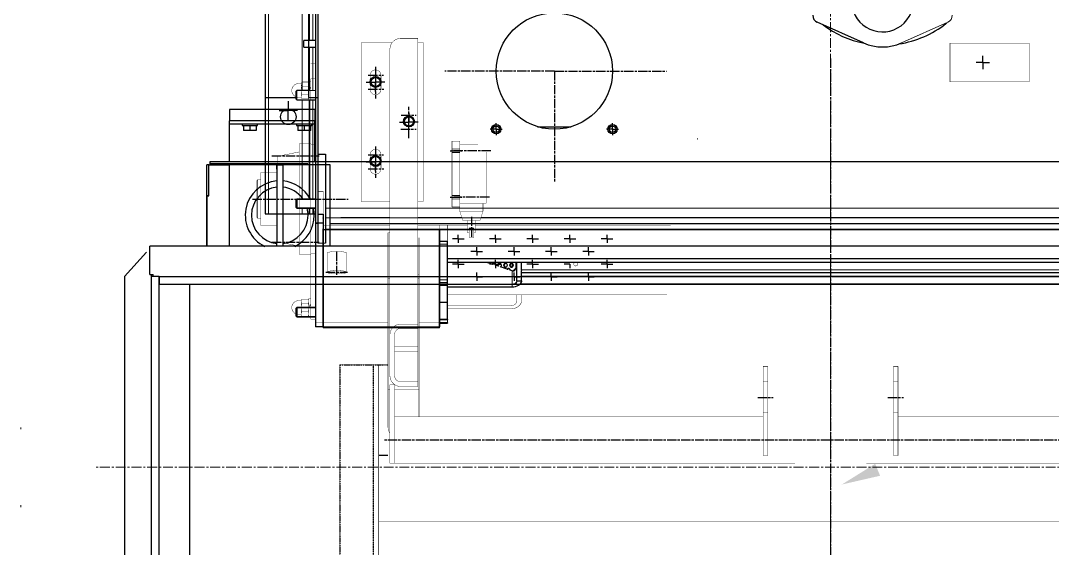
# Model space of a CAD drawing. Header units: feet. Extents: x -99009 to 3252343, y -11094690 to 9035152.
# Drawn here: x 1668990 to 1670320, y -1432914 to -1432234 of the extents above; entities that cross this region are included whole.
import ezdxf

# ---------------------------------------------------------------- set-up
doc = ezdxf.new("R2010")
doc.units = ezdxf.units.FT
for name, pattern in [('CENTER', [2, 1.25, -0.25, 0.25, -0.25]), ('CENTERLINE', [30, 12, -1.5, 3, -1.5, 12]), ('CENTERX2', [20.32, 12.7, -2.54, 2.54, -2.54]), ('HIDDEN', [0.375, 0.25, -0.125]), ('LONG_DASH', [9, 2.25, -4.5, 2.25]), ('PHANTOM', [2.5, 1.25, -0.25, 0.25, -0.25, 0.25, -0.25])]:
    doc.linetypes.add(name, pattern=pattern)
doc.layers.add('1', color=1, linetype='Continuous')
doc.layers.add('K-LINE', color=7, linetype='Continuous')
doc.layers.add('AM_7', color=7, linetype='CENTER', lineweight=5)

# ---------------------------------------------------------------- blocks, each defined once
blk = doc.blocks.new('platform_2')
at = {"color": 7, "linetype": 'Continuous', "lineweight": 30}
for p, q in [((-837.2, -108), (-837.2, -940)), ((-834.2, -108), (-834.2, -851)), ((-902.2, -285), (-902.2, -928)), ((-845.2, -605.2), (-845.2, -704.8)), ((-130.6, -707.7), (-190.3, -681.1)), ((-837.2, -704.8), (-852.1, -704.8)), ((-852.1, -713.2), (-837.2, -713.2)), ((-845.2, -713.2), (-845.2, -769)), ((-861.3, -781), (-861.3, -769)), ((-845.2, -781), (-845.2, -909)), ((-834.2, -851), (-824.2, -851)), ((-834.2, -851), (-834.2, -966)), ((-824.2, -851), (-824.2, -966)), ((-837.2, -909), (-861.3, -909)), ((-902.2, -928), (-897.7, -928)), ((-897.7, -928), (-854.2, -928)), ((-861.3, -921), (-837.2, -921)), ((-854.2, -928), (-845.2, -928)), ((-845.2, -921), (-845.2, -928)), ((-845.2, -928), (-840.7, -928)), ((-840.7, -928), (-837.2, -928)), ((-837.2, -940), (-834.2, -940)), ((-837.2, -940), (-837.2, -1074)), ((-824.2, -948.5), (-677.2, -948.5)), ((-677.2, -948.5), (-677.2, -948.1)), ((-677.2, -948.5), (-677.2, -1074)), ((-827.2, -966), (-827.2, -1074)), ((-667.2, -1013.2), (-667.2, -967.3)), ((320.8, -990.7), (-667.2, -990.7)), ((-571.7, -1003.6), (225.2, -1003.6)), ((-667.2, -1020.6), (-667.2, -1013.2)), ((-667.2, -1018.8), (-583.6, -1018.8)), ((-667.2, -1022.3), (-583.6, -1022.3)), ((-861.3, -1049), (-862.2, -1049.9)), ((-837.2, -1049), (-861.3, -1049)), ((-677.2, -1041.9), (-667.2, -1041.9)), ((-862.2, -1060.1), (-861.3, -1061)), ((-861.3, -1061), (-837.2, -1061)), ((-827.2, -1074), (-677.2, -1074)), ((-677.2, -1074.6), (-827.2, -1074.6)), ((-677.2, -1075.1), (-827.2, -1075.1)), ((-677.2, -1069), (-667.2, -1069)), ((-667.2, -1068.6), (-667.2, -1069))]:
    blk.add_line(p, q, dxfattribs=at)
at = {"color": 8, "linetype": 'Continuous', "lineweight": 0}
for p, q in [((-897.7, -285), (-897.7, -928)), ((-854.2, -360), (-854.2, -769)), ((-840.7, -605.2), (-840.7, -704.8)), ((-840.7, -713.2), (-840.7, -769)), ((-854.2, -781), (-854.2, -909)), ((-840.7, -781), (-840.7, -909)), ((-854.2, -921), (-854.2, -928)), ((-840.7, -921), (-840.7, -928)), ((487.8, -920.9), (-824.2, -920.9)), ((480.8, -933.2), (-824.2, -933.2)), ((-583.6, -996.7), (-583.6, -992)), ((-583.6, -1018.8), (-583.6, -1001.4)), ((-571.7, -1000.4), (225.3, -1000.4)), ((-667.2, -1013.2), (-677.2, -1013.2)), ((-583.6, -1018.8), (-583.6, -1022.3))]:
    blk.add_line(p, q, dxfattribs=at)
at = {"color": 144, "linetype": 'Continuous', "lineweight": 0}
for p, q in [((-22.1, -681.1), (-81.8, -707.7)), ((-852.1, -713.2), (-852.1, -704.8)), ((-861.3, -769), (-862.2, -769.9)), ((-862.2, -780.1), (-862.2, -769.9)), ((-837.2, -769), (-861.3, -769)), ((-862.2, -780.1), (-861.3, -781)), ((-861.3, -781), (-837.2, -781)), ((-610.1, -817.7), (-608.1, -817.7)), ((-609.3, -815.8), (-606.8, -815.8)), ((-609.2, -822.3), (-606.7, -822.3)), ((-606.7, -822.3), (-609.2, -822.3)), ((-601.7, -822.3), (-599.2, -822.3)), ((-599.2, -822.3), (-601.7, -822.3)), ((-601.6, -815.8), (-599.1, -815.8)), ((-600.3, -817.7), (-598.4, -817.7)), ((-550.8, -815.8), (-507.6, -815.8)), ((-862.2, -920.1), (-862.2, -909.9)), ((-861.3, -921), (-861.3, -909)), ((480.8, -948.1), (-824.2, -948.1)), ((-834.2, -966), (-824.2, -966)), ((-827.2, -966), (-827.2, -1074)), ((-667.2, -967.3), (-677.2, -967.3)), ((320.8, -986.1), (-667.2, -986.1)), ((-609.6, -992.9), (-616.2, -990.7)), ((-602.1, -995.3), (-605.2, -994.3)), ((-589.9, -999.3), (-598.7, -996.5)), ((-578.7, -998), (-578.7, -990.7)), ((-577.6, -1014.3), (-577.6, -990.7)), ((-571.7, -1000.4), (-571.7, -990.7)), ((-571.6, -1000.3), (-571.6, -990.7)), ((-589.9, -999.3), (-589.1, -999.3)), ((-582.3, -1001.8), (-586, -1000.6)), ((-582.3, -1001.8), (-578.7, -998)), ((-571.7, -1000.4), (-571.7, -1003.6)), ((-571.6, -1014.3), (-571.6, -1001.3)), ((-667.2, -1020.6), (-677.2, -1020.6)), ((-667.2, -1068.6), (-667.2, -1020.6)), ((-579.4, -1017.7), (-575.1, -1020.2)), ((-862.2, -1060.1), (-862.2, -1049.9)), ((-861.3, -1061), (-861.3, -1049)), ((-837.2, -1074), (-827.2, -1074)), ((-827.2, -1074.6), (-827.2, -1074)), ((-827.2, -1074.6), (-827.2, -1075.1)), ((-677.2, -1068.6), (-667.2, -1068.6)), ((-677.2, -1074.6), (-677.2, -1074)), ((-677.2, -1074.6), (-677.2, -1075.1))]:
    blk.add_line(p, q, dxfattribs=at)
at = {"color": 7, "linetype": 'Continuous', "lineweight": 30, "flags": 128}
blk.add_lwpolyline([(-24.5, -682.8), (-23.2, -681.7), (-23.1, -681.6)], dxfattribs=at)
at = {"color": 144, "linetype": 'Continuous', "lineweight": 0, "flags": 128}
for points in [[(-592.2, -996.8), (-591.3, -996.6), (-590.5, -996.1), (-590, -995.3), (-589.8, -994.3), (-590, -993.4), (-590.5, -992.5), (-591.3, -992), (-592.2, -991.8), (-593.1, -992), (-593.9, -992.5), (-594.4, -993.4), (-594.6, -994.3), (-594.4, -995.3), (-593.9, -996.1), (-593.1, -996.6), (-592.2, -996.8)], [(-584.5, -996.8), (-583.5, -996.6), (-582.8, -996.1), (-582.2, -995.3), (-582.1, -994.3), (-582.2, -993.4), (-582.8, -992.5), (-583.5, -992), (-584.5, -991.8), (-585.4, -992), (-586.2, -992.5), (-586.7, -993.4), (-586.9, -994.3), (-586.7, -995.3), (-586.2, -996.1), (-585.4, -996.6), (-584.5, -996.8)]]:
    blk.add_lwpolyline(points, dxfattribs=at)
at = {"color": 7, "linetype": 'Continuous', "lineweight": 30}
for centre, radius in [((-529.2, -744), 75), ((-872.2, -803), 10)]:
    blk.add_circle(centre, radius, dxfattribs=at)
at = {"color": 144, "linetype": 'Continuous', "lineweight": 0}
for centre, radius in [((-759.7, -758), 7), ((-759.7, -758), 6), ((-716.7, -809), 7), ((-716.7, -809), 6), ((-716.7, -809), 5.87), ((-604.2, -819), 6), ((-604.2, -819), 4.13), ((-454.2, -819), 6), ((-454.2, -819), 4.25), ((-759.7, -860), 7), ((-759.7, -860), 6)]:
    blk.add_circle(centre, radius, dxfattribs=at)
at = {"color": 7, "linetype": 'Continuous', "lineweight": 30}
for centre, radius, start, end in [((-106.2, -653.5), 40, 177.4208, 0), ((-186.2, -672), 10, 180, 246), ((-104.7, -580.5), 130, 233.1574, 258.8548), ((-104.7, -580.5), 130, 278.7553, 308.1195), ((-106.2, -652.9), 60, 246, 294), ((-588.3, -1001.1), 2.39, 12.4938, 131.074), ((-583.5, -1010.3), 8.47, 268.8635, 298.737), ((-583.3, -1005.4), 16.9, 268.8635, 298.737)]:
    blk.add_arc(centre, radius, start, end, dxfattribs=at)
at = {"color": 144, "linetype": 'Continuous', "lineweight": 0}
for centre, radius, start, end in [((-26.2, -672), 10, 294, 0), ((-607.6, -994.2), 2.4, 358.6179, 144.9499), ((-599.9, -994.3), 2.45, 299.9276, 203.6402), ((-587.5, -1001.1), 2.37, 99.6327, 131.5428), ((-582.2, -1014.1), 4.56, 307.8657, 357.5451), ((-579.2, -1013.9), 7.54, 302.1504, 356.4667)]:
    blk.add_arc(centre, radius, start, end, dxfattribs=at)
blk = doc.blocks.new('shot blast mc')
at = {"color": 7, "linetype": 'Continuous', "lineweight": 30}
for p, q in [((148405.9, 56924.7), (148405.9, 56431.7)), ((148461.9, 56545.7), (148461.9, 56431.7)), ((148473.9, 56545.7), (148473.9, 56431.7)), ((148456, 56504.9), (148455.9, 56504.8)), ((148455.9, 56496.5), (148455.9, 56504.8)), ((148461.9, 56504.9), (148456, 56504.9)), ((148456, 56496.4), (148456, 56504.9)), ((148455.9, 56496.5), (148456, 56496.4)), ((148456, 56496.4), (148461.9, 56496.4)), ((148446.8, 56440.7), (148445.9, 56439.8)), ((148445.9, 56429.6), (148445.9, 56439.8)), ((148461.9, 56440.7), (148446.8, 56440.7)), ((148446.8, 56428.7), (148446.8, 56440.7)), ((148405.9, 56431.7), (148410.4, 56431.7)), ((148410.4, 56431.7), (148445.9, 56431.7)), ((148445.9, 56429.6), (148446.8, 56428.7)), ((148446.8, 56428.7), (148470.9, 56428.7)), ((148461.9, 56431.7), (148473.9, 56431.7)), ((148470.9, 56431.7), (148470.9, 56269.7)), ((148473.9, 56431.7), (148473.9, 56358.7)), ((148359.9, 56416.3), (148359.9, 56401.3)), ((148469.9, 56416.3), (148359.9, 56416.3)), ((148469.9, 56416.3), (148469.9, 56401.3)), ((148469.9, 56401.3), (148359.9, 56401.3)), ((148359.9, 56397.3), (148359.9, 56401.3)), ((148469.9, 56397.3), (148359.9, 56397.3)), ((148359.9, 56392.3), (148359.9, 56397.3)), ((148376.3, 56397.3), (148376.3, 56395.3)), ((148376.3, 56395.3), (148386, 56395.3)), ((148378.3, 56395.3), (148378.3, 56388.9)), ((148386, 56395.3), (148396.3, 56395.3)), ((148386.2, 56395.3), (148386.2, 56388.9)), ((148394.3, 56395.3), (148394.3, 56388.9)), ((148394.4, 56395.3), (148394.4, 56388.9)), ((148396.3, 56395.3), (148396.3, 56397.3)), ((148446.3, 56397.3), (148446.3, 56395.3)), ((148446.3, 56395.3), (148456, 56395.3)), ((148448.3, 56395.3), (148448.3, 56388.9)), ((148456, 56395.3), (148466.3, 56395.3)), ((148456.2, 56395.3), (148456.2, 56388.9)), ((148464.3, 56395.3), (148464.3, 56388.9)), ((148464.4, 56395.3), (148464.4, 56388.9)), ((148466.3, 56395.3), (148466.3, 56397.3)), ((148469.9, 56397.3), (148469.9, 56401.3)), ((148469.9, 56392.3), (148469.9, 56397.3)), ((148359.9, 56348.7), (148359.9, 56392.3)), ((148386.2, 56388.9), (148378.3, 56388.9)), ((148394.3, 56388.9), (148386.2, 56388.9)), ((148394.4, 56388.9), (148394.3, 56388.9)), ((148456.2, 56388.9), (148448.3, 56388.9)), ((148464.3, 56388.9), (148456.2, 56388.9)), ((148464.4, 56388.9), (148464.3, 56388.9)), ((148469.9, 56348.7), (148469.9, 56392.3)), ((148757.3, 56393.8), (148800.5, 56393.8)), ((148333.5, 56344.7), (148330.9, 56344.7)), ((148330.9, 56304.7), (148330.9, 56344.7)), ((148333.5, 56344.7), (148330.9, 56344.7)), ((148330.9, 56304.7), (148330.9, 56344.7)), ((148333.5, 56344.7), (148339.9, 56344.7)), ((148333.5, 56304.7), (148333.5, 56344.7)), ((148333.5, 56304.7), (148333.5, 56344.7)), ((148333.5, 56344.7), (148339.9, 56344.7)), ((148334.9, 56348.7), (148334.9, 56346)), ((148470.9, 56348.7), (148334.9, 56348.7)), ((148334.9, 56348.7), (148334.9, 56346)), ((149934.9, 56348.7), (148334.9, 56348.7)), ((148460.9, 56346), (148334.9, 56346)), ((148334.9, 56346), (148334.9, 56344.7)), ((148460.9, 56346), (148334.9, 56346)), ((148334.9, 56346), (148334.9, 56344.7)), ((148339.9, 56344.7), (148359.9, 56344.7)), ((148339.9, 56344.7), (148359.9, 56344.7)), ((148420.9, 56344.7), (148359.9, 56344.7)), ((148359.9, 56239.7), (148359.9, 56344.7)), ((148420.9, 56344.7), (148359.9, 56344.7)), ((148359.9, 56239.7), (148359.9, 56344.7)), ((148420.9, 56344.7), (148428.9, 56344.7)), ((148420.9, 56339.2), (148420.9, 56344.7)), ((148420.9, 56344.7), (148428.9, 56344.7)), ((148420.9, 56339.2), (148420.9, 56344.7)), ((148428.9, 56344.7), (148428.9, 56339.2)), ((148428.9, 56344.7), (148428.9, 56339.2)), ((148470.9, 56344.7), (148428.9, 56344.7)), ((148489.9, 56344.7), (148428.9, 56344.7)), ((148460.9, 56344.7), (148460.9, 56346)), ((148460.9, 56346), (148460.9, 56344.7)), ((148489.9, 56239.7), (148489.9, 56344.7)), ((148420.9, 56339.2), (148420.9, 56245.6)), ((148420.9, 56339.2), (148420.9, 56245.6)), ((148428.9, 56339.2), (148428.9, 56245.6)), ((148428.9, 56339.2), (148428.9, 56245.6)), ((148330.9, 56239.7), (148330.9, 56304.7)), ((148333.5, 56304.7), (148330.9, 56304.7)), ((148330.9, 56304.7), (148330.9, 56239.7)), ((148330.9, 56304.7), (148333.5, 56304.7)), ((148446.8, 56300.7), (148445.9, 56299.8)), ((148445.9, 56299.8), (148446.8, 56300.7)), ((148445.9, 56289.6), (148445.9, 56299.8)), ((148445.9, 56299.8), (148445.9, 56289.6)), ((148445.9, 56289.6), (148446.8, 56288.7)), ((148446.8, 56288.7), (148445.9, 56289.6)), ((148470.9, 56300.7), (148446.8, 56300.7)), ((148446.8, 56300.7), (148470.9, 56300.7)), ((148446.8, 56288.7), (148446.8, 56300.7)), ((148446.8, 56300.7), (148446.8, 56288.7)), ((148446.8, 56288.7), (148470.9, 56288.7)), ((148470.9, 56288.7), (148446.8, 56288.7)), ((148473.9, 56288.8), (148473.9, 56281.2)), ((148473.9, 56281.2), (148480.9, 56281.2)), ((148480.9, 56281.2), (148480.9, 56276.4)), ((148480.9, 56276.1), (148480.9, 56276.4)), ((148480.9, 56276.1), (148480.9, 56269.7)), ((148480.9, 56269.7), (148470.9, 56269.7)), ((148470.9, 56269.7), (148470.9, 56135.7)), ((148480.9, 56269.7), (148480.9, 56262.2)), ((148480.9, 56261.5), (148480.9, 56262.2)), ((148480.9, 56261.5), (149785.9, 56261.5)), ((148480.9, 56261.5), (148480.9, 56135.7)), ((148480.9, 56135.7), (148480.9, 56261.2)), ((148480.9, 56261.2), (148630.9, 56261.2)), ((149779.9, 56268.7), (148489.9, 56268.7)), ((148630.9, 56261.2), (148630.9, 56261.5)), ((148630.9, 56135.7), (148630.9, 56261.2)), ((150642.5, 56239.7), (148257.5, 56239.7)), ((148257.5, 56209.7), (148257.5, 56239.7)), ((148420.9, 56239.7), (148420.9, 56245.6)), ((148420.9, 56239.7), (148420.9, 56245.6)), ((148428.9, 56245.6), (148428.9, 56239.7)), ((148428.9, 56245.6), (148428.9, 56239.7)), ((148630.9, 56246.5), (148640.9, 56246.5)), ((148640.9, 56200.6), (148640.9, 56246.5)), ((148224.9, 56200.7), (148253, 56232)), ((149628.9, 56223.6), (148640.9, 56223.6)), ((148257.5, 56203.3), (148257.5, 56209.7)), ((149628.9, 56219), (148640.9, 56219)), ((148698.5, 56216.8), (148691.9, 56219)), ((148698.5, 56216.8), (148699.3, 56216.8)), ((148706, 56214.3), (148702.9, 56215.4)), ((148706, 56214.3), (148706.8, 56214.3)), ((148718.2, 56210.3), (148709.5, 56213.2)), ((148718.2, 56210.3), (148719, 56210.3)), ((148725.8, 56207.8), (148722.1, 56209)), ((148725.8, 56207.8), (148729.5, 56211.6)), ((148730.2, 56211.6), (148726.6, 56207.8)), ((148729.5, 56211.6), (148729.5, 56219)), ((148729.5, 56211.6), (148730.2, 56211.6)), ((148730.2, 56211.6), (148730.2, 56219)), ((148730.5, 56195.3), (148730.5, 56219)), ((148736.4, 56209.3), (148736.4, 56209.3)), ((148736.4, 56209.3), (148736.4, 56208.4)), ((148736.5, 56209.3), (148736.5, 56219)), ((148736.5, 56195.3), (148736.5, 56208.4)), ((148224.9, 56200.7), (148224.9, 55708.7)), ((148257.5, 56203.3), (148261.5, 56203.3)), ((148258.9, 56203.3), (148258.9, 56200.7)), ((148259.2, 56200.7), (148258.9, 56200.7)), ((148259.2, 56200.7), (148259.2, 55708.7)), ((148268.8, 56200.7), (148259.2, 56200.7)), ((148261.5, 56200.7), (148261.5, 56203.3)), ((148268.8, 56200.7), (148268.8, 55708.7)), ((148269.5, 56200.7), (148268.8, 56200.7)), ((148269.5, 56200.7), (150645.5, 56200.7)), ((148269.5, 56200.7), (148269.5, 56190.7)), ((148640.9, 56193.2), (148640.9, 56200.6)), ((148726.6, 56207.8), (148725.8, 56207.8)), ((148730.5, 56195.3), (148736.5, 56195.3)), ((148736.5, 56206.1), (149533.3, 56206.1)), ((149533.3, 56200.7), (148736.5, 56200.7)), ((148269.5, 56190.7), (150645.5, 56190.7)), ((148308.9, 55718.7), (148308.9, 56190.7)), ((148630.9, 56193.2), (148640.9, 56193.2)), ((148640.9, 56145.3), (148640.9, 56193.2)), ((148640.9, 56190.9), (148724.5, 56190.9)), ((148640.9, 56187.3), (148724.5, 56187.3)), ((148728.7, 56191.9), (148733, 56189.4)), ((149535.4, 56190.7), (148734.4, 56190.7)), ((148446.8, 56160.7), (148445.9, 56159.8)), ((148445.9, 56159.8), (148446.8, 56160.7)), ((148445.9, 56149.6), (148445.9, 56159.8)), ((148445.9, 56159.8), (148445.9, 56149.6)), ((148470.9, 56160.7), (148446.8, 56160.7)), ((148446.8, 56160.7), (148470.9, 56160.7)), ((148446.8, 56148.7), (148446.8, 56160.7)), ((148446.8, 56160.7), (148446.8, 56148.7)), ((148445.9, 56149.6), (148446.8, 56148.7)), ((148446.8, 56148.7), (148445.9, 56149.6)), ((148446.8, 56148.7), (148470.9, 56148.7)), ((148470.9, 56148.7), (148446.8, 56148.7)), ((148640.9, 56145.3), (148630.9, 56145.3)), ((148640.9, 56144.8), (148630.9, 56144.8)), ((148640.9, 56145.3), (148640.9, 56144.8)), ((148480.9, 56135.7), (148470.9, 56135.7)), ((148480.9, 56135.7), (148630.9, 56135.7)), ((148091.3, 56005.2), (148090.8, 56005.2)), ((148090.8, 56004.9), (148091.3, 56004.9)), ((148091.3, 55904.9), (148090.8, 55904.9)), ((148090.8, 55904.1), (148091.3, 55904.1))]:
    blk.add_line(p, q, dxfattribs=at)
at = {"color": 3, "linetype": 'CENTERLINE'}
for p, q in [((149134.9, 56481.7), (149134.9, 55743.7)), ((149134.9, 56481.7), (149134.9, 55743.7)), ((148548.4, 56471), (148548.4, 56430.4)), ((148538.9, 56460.2), (148558.5, 56460.2)), ((148538.9, 56442.2), (148559, 56442.2)), ((148581.3, 56408.9), (148600.9, 56408.9)), ((148591.4, 56379.2), (148591.4, 56419.7)), ((148580.8, 56390.9), (148600.9, 56390.9)), ((148548.4, 56368.5), (148548.4, 56327.9)), ((148538.9, 56357.7), (148558.5, 56357.7)), ((148538.9, 56339.7), (148559, 56339.7)), ((149041, 56044.9), (149061, 56044.9)), ((149208.8, 56044.9), (149228.8, 56044.9)), ((149710.2, 55989.9), (148558.5, 55989.9))]:
    blk.add_line(p, q, dxfattribs=at)
at = {"color": 2, "linetype": 'CENTERLINE'}
for p, q in [((149331.4, 56476.7), (149322.8, 56476.7)), ((149331.4, 56476.7), (149331.4, 56485.2)), ((149331.4, 56476.7), (149340, 56476.7)), ((149331.4, 56476.7), (149331.4, 56468.1)), ((148548.4, 56463.2), (148548.4, 56451.2)), ((148778.9, 56465.7), (148637.7, 56465.7)), ((148778.9, 56465.7), (148923.6, 56465.7)), ((148778.9, 56465.7), (148778.9, 56322.3)), ((148536.4, 56451.2), (148548.4, 56451.2)), ((148548.4, 56439.2), (148548.4, 56451.2)), ((148560.4, 56451.2), (148548.4, 56451.2)), ((148435.9, 56426.7), (148435.9, 56414.7)), ((148423.9, 56414.7), (148435.9, 56414.7)), ((148435.9, 56402.7), (148435.9, 56414.7)), ((148447.9, 56414.7), (148435.9, 56414.7)), ((148591.4, 56411.9), (148591.4, 56399.9)), ((148579.4, 56399.9), (148591.4, 56399.9)), ((148591.4, 56387.9), (148591.4, 56399.9)), ((148603.4, 56399.9), (148591.4, 56399.9)), ((148703.9, 56390.7), (148703.9, 56398.4)), ((148853.9, 56390.7), (148853.9, 56398.4)), ((148853.9, 56390.7), (148853.9, 56398.4)), ((148703.9, 56390.7), (148696.2, 56390.7)), ((148703.9, 56390.7), (148703.9, 56383)), ((148703.9, 56390.7), (148711.6, 56390.7)), ((148853.9, 56390.7), (148846.2, 56390.7)), ((148853.9, 56390.7), (148853.9, 56383)), ((148853.9, 56390.7), (148861.6, 56390.7)), ((148853.9, 56390.7), (148861.6, 56390.7)), ((148414.8, 56356.2), (148475.6, 56356.2)), ((148548.4, 56360.7), (148548.4, 56348.7)), ((148644.4, 56362.9), (148659.4, 56362.9)), ((148697, 56362.9), (148646.3, 56362.9)), ((148536.4, 56348.7), (148548.4, 56348.7)), ((148548.4, 56336.7), (148548.4, 56348.7)), ((148560.4, 56348.7), (148548.4, 56348.7)), ((148644.4, 56302.9), (148659.4, 56302.9)), ((148695.3, 56302.9), (148649.4, 56302.9)), ((148389.8, 56300.7), (148513.1, 56300.7)), ((148671.9, 56277.9), (148671.9, 56251.9)), ((148654.9, 56249.4), (148647.4, 56249.4)), ((148654.9, 56249.4), (148654.9, 56254.7)), ((148654.9, 56249.4), (148654.9, 56244.1)), ((148654.9, 56249.4), (148662.4, 56249.4)), ((148702.9, 56249.4), (148695.4, 56249.4)), ((148702.9, 56249.4), (148702.9, 56254.7)), ((148702.9, 56249.4), (148702.9, 56244.1)), ((148702.9, 56249.4), (148710.4, 56249.4)), ((148750.9, 56249.4), (148743.4, 56249.4)), ((148750.9, 56249.4), (148750.9, 56254.7)), ((148750.9, 56249.4), (148750.9, 56244.1)), ((148750.9, 56249.4), (148758.4, 56249.4)), ((148798.9, 56249.4), (148791.4, 56249.4)), ((148798.9, 56249.4), (148798.9, 56254.7)), ((148798.9, 56249.4), (148798.9, 56244.1)), ((148798.9, 56249.4), (148806.4, 56249.4)), ((148846.9, 56249.4), (148839.4, 56249.4)), ((148846.9, 56249.4), (148846.9, 56254.7)), ((148846.9, 56249.4), (148846.9, 56244.1)), ((148846.9, 56249.4), (148854.4, 56249.4)), ((148414.8, 56245.2), (148475.6, 56245.2)), ((148678.9, 56233.1), (148678.9, 56238.4)), ((148726.9, 56233.1), (148726.9, 56238.4)), ((148774.9, 56233.1), (148774.9, 56238.4)), ((148822.9, 56233.1), (148822.9, 56238.4)), ((148498.4, 56202.7), (148498.4, 56233.8)), ((148654.9, 56216.8), (148654.9, 56222.1)), ((148678.9, 56233.1), (148671.4, 56233.1)), ((148678.9, 56233.1), (148678.9, 56227.8)), ((148678.9, 56233.1), (148686.4, 56233.1)), ((148702.9, 56216.8), (148702.9, 56222.1)), ((148726.9, 56233.1), (148719.4, 56233.1)), ((148726.9, 56233.1), (148726.9, 56227.8)), ((148726.9, 56233.1), (148734.4, 56233.1)), ((148750.9, 56216.8), (148750.9, 56222.1)), ((148774.9, 56233.1), (148767.4, 56233.1)), ((148774.9, 56233.1), (148774.9, 56227.8)), ((148774.9, 56233.1), (148782.4, 56233.1)), ((148822.9, 56233.1), (148815.4, 56233.1)), ((148822.9, 56233.1), (148822.9, 56227.8)), ((148822.9, 56233.1), (148830.4, 56233.1)), ((148846.9, 56216.8), (148846.9, 56222.1)), ((148654.9, 56216.8), (148647.4, 56216.8)), ((148654.9, 56216.8), (148654.9, 56211.4)), ((148654.9, 56216.8), (148662.4, 56216.8)), ((148702.9, 56216.8), (148695.4, 56216.8)), ((148702.9, 56216.8), (148702.9, 56211.4)), ((148702.9, 56216.8), (148710.4, 56216.8)), ((148750.9, 56216.8), (148743.4, 56216.8)), ((148750.9, 56216.8), (148750.9, 56211.4)), ((148750.9, 56216.8), (148758.4, 56216.8)), ((148798.9, 56216.8), (148791.4, 56216.8)), ((148798.9, 56216.8), (148798.9, 56211.4)), ((148846.9, 56216.8), (148839.4, 56216.8)), ((148846.9, 56216.8), (148846.9, 56211.4)), ((148846.9, 56216.8), (148854.4, 56216.8)), ((148484.4, 56206.3), (148512, 56206.3)), ((148678.9, 56200.4), (148671.4, 56200.4)), ((148678.9, 56200.4), (148678.9, 56205.8)), ((148678.9, 56200.4), (148678.9, 56195.1)), ((148678.9, 56200.4), (148686.4, 56200.4)), ((148726.9, 56200.4), (148719.4, 56200.4)), ((148726.9, 56200.4), (148726.9, 56205.8)), ((148726.9, 56200.4), (148726.9, 56195.1)), ((148726.9, 56200.4), (148734.4, 56200.4)), ((148774.9, 56200.4), (148767.4, 56200.4)), ((148774.9, 56200.4), (148774.9, 56205.8)), ((148774.9, 56200.4), (148774.9, 56195.1)), ((148774.9, 56200.4), (148782.4, 56200.4)), ((148822.9, 56200.4), (148815.4, 56200.4)), ((148822.9, 56200.4), (148822.9, 56205.8)), ((148822.9, 56200.4), (148822.9, 56195.1)), ((148822.9, 56200.4), (148830.4, 56200.4))]:
    blk.add_line(p, q, dxfattribs=at)
at = {"color": 2, "linetype": 'PHANTOM'}
for q in [(148502.4, 55464.2), (148564.4, 56086.8)]:
    blk.add_line((148502.4, 56086.8), q, dxfattribs=at)
at = {"color": 110, "linetype": 'HIDDEN'}
blk.add_line((148545.4, 56086.8), (148545.4, 55804), dxfattribs=at)
at = {"color": 1, "linetype": 'Continuous'}
blk.add_line((148564.4, 55970.1), (148552.4, 55970.1), dxfattribs=at)
at = {"color": 7, "linetype": 'Continuous', "const_width": 0.5}
for points in [[(148569.8, 56502.4), (148529.9, 56502.4)], [(148529.9, 56502.4), (148529.9, 56297.4)], [(148602.9, 56507.9), (148580.9, 56507.9)], [(148602.9, 56133.9), (148602.9, 56507.9)], [(148609.9, 56502.4), (148602.9, 56502.4)], [(148609.9, 56297.4), (148609.9, 56502.4)], [(149288.9, 56501.7), (149390.9, 56501.7)], [(149288.9, 56451.7), (149288.9, 56501.7)], [(149390.9, 56501.7), (149390.9, 56451.7)], [(148566.9, 56493.9), (148566.9, 56072.9)], [(148470.9, 56475.7), (148464.9, 56475.7)], [(148449.4, 56449.7), (148452.5, 56449.7)], [(148452.4, 56448.9), (148452.4, 56432.4)], [(148461.5, 56451.6), (148453.4, 56451.6)], [(148462.4, 56452.7), (148462.4, 56428.7)], [(148464.9, 56452.7), (148462.4, 56452.7)], [(148462.4, 56432.4), (148462.4, 56448.9)], [(148464.9, 56145.7), (148464.9, 56455.7)], [(148464.9, 56455.7), (148470.9, 56455.7)], [(148464.9, 56428.7), (148464.9, 56452.7)], [(148464.9, 56433.7), (148464.9, 56447.7)], [(148470.9, 56455.7), (148470.9, 56153.7)], [(148541.4, 56460.2), (148541.4, 56442.2)], [(148555.4, 56460.2), (148555.4, 56442.2)], [(149390.9, 56451.7), (149288.9, 56451.7)], [(148461.5, 56446.1), (148453.4, 56446.1)], [(148453.4, 56435.2), (148461.5, 56435.2)], [(148464.9, 56445), (148462.4, 56443.1)], [(148464.9, 56443.8), (148462.4, 56441.9)], [(148449.4, 56431.7), (148452.5, 56431.7)], [(148453.4, 56429.7), (148461.5, 56429.7)], [(148462.4, 56428.7), (148464.9, 56428.7)], [(148462.9, 56428.7), (148462.9, 56372.2)], [(148464.9, 56425.7), (148464.9, 56433.7)], [(148464.9, 56372.2), (148449.9, 56372.2)], [(148449.9, 56372.2), (148449.9, 56361.4)], [(148464.9, 56229.2), (148464.9, 56372.2)], [(148464.9, 56370.7), (148470.9, 56370.7)], [(148646.9, 56375.4), (148656.9, 56375.4)], [(148646.9, 56365), (148646.9, 56375.4)], [(148656.9, 56365), (148656.9, 56375.4)], [(148656.9, 56370.9), (148680.6, 56370.9)], [(148656.9, 56370.9), (148656.9, 56294.9)], [(148421.9, 56355.7), (148449.9, 56361.4)], [(148421.9, 56248.4), (148421.9, 56355.7)], [(148449.9, 56361.4), (148449.9, 56229.2)], [(148541.4, 56357.7), (148541.4, 56339.7)], [(148555.4, 56357.7), (148555.4, 56339.7)], [(148646.9, 56360.9), (148646.9, 56365)], [(148646.9, 56305), (148646.9, 56360.9)], [(148656.9, 56360.9), (148656.9, 56365)], [(148656.9, 56360.9), (148656.9, 56365)], [(148656.9, 56305), (148656.9, 56360.9)], [(148656.9, 56305), (148656.9, 56360.9)], [(148690.9, 56361.3), (148690.9, 56294.9)], [(148421.9, 56334.9), (148400.5, 56334.9)], [(148400.5, 56334.9), (148400.5, 56266.4)], [(148396.4, 56325.7), (148395.4, 56324.7)], [(148395.4, 56276.7), (148395.4, 56324.7)], [(148400.5, 56325.7), (148396.4, 56325.7)], [(148396.4, 56275.7), (148396.4, 56325.7)], [(148473.9, 56310.6), (148480.9, 56310.6)], [(148480.9, 56310.6), (148480.9, 56267.1)], [(148480.9, 56141.7), (148480.9, 56302.6)], [(148646.9, 56300.9), (148646.9, 56305)], [(148646.9, 56290.4), (148646.9, 56300.9)], [(148656.9, 56300.9), (148656.9, 56305)], [(148656.9, 56300.9), (148656.9, 56305)], [(148656.9, 56290.4), (148656.9, 56300.9)], [(148656.9, 56290.4), (148656.9, 56300.9)], [(148529.9, 56297.4), (148566.9, 56297.4)], [(148602.9, 56297.4), (148609.9, 56297.4)], [(148646.9, 56290.4), (148656.9, 56290.4)], [(148656.9, 56294.9), (148690.9, 56294.9)], [(148656.9, 56294.9), (148656.9, 56284.9)], [(148686.9, 56294.9), (148686.9, 56284.9)], [(148395.4, 56276.7), (148396.4, 56275.7)], [(148400.5, 56275.7), (148396.4, 56275.7)], [(148686.9, 56284.9), (148656.9, 56284.9)], [(148660.9, 56272.9), (148656.9, 56284.9)], [(148686.9, 56284.9), (148682.9, 56272.9)], [(148400.5, 56266.4), (148421.9, 56266.4)], [(148480.9, 56267.1), (148480.9, 56141.7)], [(148480.9, 56267.1), (148566.9, 56267.1)], [(148566.9, 56267.1), (148480.9, 56267.1)], [(148602.9, 56267.1), (148666.9, 56267.1)], [(148630.9, 56267.1), (148603.4, 56267.1)], [(148630.9, 56267.1), (148640.9, 56267.1)], [(148630.9, 56189.9), (148630.9, 56267.1)], [(148630.9, 56141.7), (148630.9, 56267.1)], [(148640.9, 56267.1), (148640.9, 56189.9)], [(148682.9, 56272.9), (148660.9, 56272.9)], [(148666.9, 56256.9), (148666.9, 56272.9)], [(148674.9, 56263.4), (148668.9, 56263.4)], [(148668.9, 56263.4), (148668.9, 56262.9)], [(148668.9, 56262.9), (148668.9, 56250.9)], [(148674.9, 56262.9), (148668.9, 56262.9)], [(148674.9, 56263.4), (148674.9, 56262.9)], [(148674.9, 56250.9), (148674.9, 56262.9)], [(148676.9, 56272.9), (148676.9, 56256.9)], [(148676.9, 56267.1), (148928.9, 56267.1)], [(148421.9, 56245.7), (148421.9, 56248.4)], [(148564.4, 56257.1), (148566.9, 56257.1)], [(148564.4, 56198.1), (148564.4, 56257.1)], [(148604.4, 56019.9), (148604.4, 56251)], [(148668.9, 56256.9), (148666.9, 56256.9)], [(148668.9, 56250.9), (148674.9, 56250.9)], [(148676.9, 56256.9), (148674.9, 56256.9)], [(148449.9, 56239.9), (148421.9, 56245.7)], [(148464.9, 56229.2), (148464.9, 56238)], [(148449.9, 56229.2), (148464.9, 56229.2)], [(148464.9, 56230.7), (148470.9, 56230.7)], [(148485.9, 56206.3), (148485.9, 56230.9)], [(148510.9, 56206.3), (148510.9, 56230.9)], [(148510.9, 56206.1), (148510.9, 56206.1)], [(148564.4, 56198.1), (148564.4, 56054.5)], [(148566.9, 56198.1), (148564.4, 56198.1)], [(148604.4, 56198.1), (148602.9, 56198.1)], [(148604.4, 56201), (148604.4, 56198.1)], [(148604.4, 56054.5), (148604.4, 56198.1)], [(148630.9, 56205.3), (148630.9, 56141.7)], [(148640.9, 56189.9), (148630.9, 56189.9)], [(148640.9, 56189.9), (148630.9, 56189.9)], [(148640.9, 56141.7), (148640.9, 56189.9)], [(148449.4, 56169.7), (148452.5, 56169.7)], [(148452.4, 56168.9), (148452.4, 56152.4)], [(148461.5, 56171.6), (148453.4, 56171.6)], [(148464.9, 56172.7), (148462.4, 56172.7)], [(148462.4, 56172.7), (148462.4, 56148.7)], [(148462.4, 56152.4), (148462.4, 56168.9)], [(148464.9, 56148.7), (148464.9, 56172.7)], [(148640.9, 56177.2), (148924.2, 56177.2)], [(148640.9, 56177), (148924.2, 56177)], [(148730.4, 56177), (148730.4, 56169.2)], [(148736.4, 56169.2), (148736.4, 56177)], [(148461.5, 56166.1), (148453.4, 56166.1)], [(148453.4, 56155.2), (148461.5, 56155.2)], [(148464.9, 56165), (148462.4, 56163.1)], [(148464.9, 56163.8), (148462.4, 56161.9)], [(148464.9, 56153.7), (148464.9, 56154.7)], [(148640.9, 56163), (148722.4, 56163)], [(148640.9, 56159.1), (148722.4, 56159.1)], [(148449.4, 56151.7), (148452.5, 56151.7)], [(148453.4, 56149.7), (148461.5, 56149.7)], [(148462.4, 56148.7), (148464.9, 56148.7)], [(148470.9, 56145.7), (148464.9, 56145.7)], [(148470.9, 56153.7), (148470.9, 56145.7)], [(148470.9, 56141.7), (148480.9, 56141.7)], [(148480.9, 56141.7), (148564.4, 56141.7)], [(148564.4, 56146.6), (148564.4, 56006.6)], [(148604.4, 56141.7), (148630.9, 56141.7)], [(148630.9, 56141.7), (148640.9, 56141.7)], [(148602.9, 56139.4), (148580.9, 56139.4)], [(148580.9, 56133.9), (148602.9, 56133.9)], [(148602.9, 56058.9), (148602.9, 56133.9)], [(148572.9, 56072.9), (148572.9, 56125.9)], [(148602.9, 56109.9), (148572.9, 56109.9)], [(148572.9, 56109.9), (148572.9, 56103.9)], [(148572.9, 56103.9), (148602.9, 56103.9)], [(148602.9, 56103.9), (148602.9, 56109.9)], [(149053.9, 56084.9), (149047.9, 56084.9)], [(149047.9, 56084.9), (149047.9, 55969.9)], [(149053.9, 55969.9), (149053.9, 56084.9)], [(149215.9, 56084.9), (149215.9, 55969.9)], [(149221.9, 56084.9), (149215.9, 56084.9)], [(149221.9, 55969.9), (149221.9, 56084.9)], [(148572.9, 56061.4), (148566.9, 56061.4)], [(148566.9, 56061.4), (148566.9, 55959.9)], [(148572.9, 55959.9), (148572.9, 56061.4)], [(148602.9, 56064.9), (148580.9, 56064.9)], [(149047.9, 56064.9), (149053.9, 56064.9)], [(149215.9, 56064.9), (149221.9, 56064.9)], [(148564.4, 56054.5), (148566.9, 56054.5)], [(148572.9, 56054.5), (148604.4, 56054.5)], [(148580.9, 56058.9), (148602.9, 56058.9)], [(149047.9, 56024.9), (149053.9, 56024.9)], [(149215.9, 56024.9), (149221.9, 56024.9)], [(149047.9, 56019.9), (148572.9, 56019.9)], [(148572.9, 56019.9), (148572.9, 55959.9)], [(149696.9, 56019.9), (149221.9, 56019.9)], [(149047.9, 55969.9), (149053.9, 55969.9)], [(149215.9, 55969.9), (149221.9, 55969.9)], [(148566.9, 55959.9), (148572.9, 55959.9)], [(148572.9, 55959.9), (149088.9, 55959.9)], [(149180.9, 55959.9), (149696.9, 55959.9)]]:
    blk.add_lwpolyline(points, dxfattribs=at)
for points in [[(148580.9, 56507.9, 0.414214), (148566.9, 56493.9)], [(148555.4, 56460.2, 1), (148541.4, 56460.2)], [(148449.4, 56449.7, 1), (148449.4, 56431.7)], [(148453.4, 56451.6, 0.343146), (148453.4, 56446.1)], [(148461.5, 56446.1, 0.343146), (148461.5, 56451.6)], [(148453.4, 56446.1, 0.171573), (148453.4, 56435.2)], [(148453.4, 56435.2, 0.343146), (148453.4, 56429.7)], [(148461.5, 56435.2, 0.171573), (148461.5, 56446.1)], [(148461.5, 56429.7, 0.343146), (148461.5, 56435.2)], [(148541.4, 56442.2, 1), (148555.4, 56442.2)], [(148555.4, 56357.7, 1), (148541.4, 56357.7)], [(148541.4, 56339.7, 1), (148555.4, 56339.7)], [(148486.4, 56231.5, 0.129749), (148486, 56231.1)], [(148486, 56231.1, 0.140209), (148485.9, 56230.9)], [(148487.1, 56231.8, 0.040967), (148486.4, 56231.5)], [(148488.2, 56232.1, 0.027155), (148487.1, 56231.8)], [(148489.6, 56232.4, 0.016697), (148488.2, 56232.1)], [(148491.3, 56232.7, 0.012385), (148489.6, 56232.4)], [(148493.1, 56232.9, 0.009842), (148491.3, 56232.7)], [(148495.2, 56233, 0.008457), (148493.1, 56232.9)], [(148497.3, 56233.1, 0.007741), (148495.2, 56233)], [(148499.5, 56233.1, 0.007521), (148497.3, 56233.1)], [(148501.6, 56233, 0.007741), (148499.5, 56233.1)], [(148503.7, 56232.9, 0.008457), (148501.6, 56233)], [(148505.6, 56232.7, 0.009842), (148503.7, 56232.9)], [(148507.2, 56232.4, 0.012386), (148505.6, 56232.7)], [(148508.6, 56232.1, 0.016703), (148507.2, 56232.4)], [(148509.7, 56231.8, 0.027156), (148508.6, 56232.1)], [(148510.5, 56231.5, 0.041157), (148509.7, 56231.8)], [(148510.9, 56231.1, 0.13494), (148510.5, 56231.5)], [(148510.9, 56230.9, 0.129556), (148510.9, 56231.1)], [(148489.6, 56207.8, 0.016697), (148488.2, 56207.5)], [(148491.3, 56208.1, 0.012385), (148489.6, 56207.8)], [(148493.1, 56208.2, 0.009842), (148491.3, 56208.1)], [(148495.2, 56208.4, 0.008457), (148493.1, 56208.2)], [(148497.3, 56208.4, 0.007741), (148495.2, 56208.4)], [(148499.5, 56208.4, 0.007521), (148497.3, 56208.4)], [(148501.6, 56208.4, 0.007741), (148499.5, 56208.4)], [(148503.7, 56208.2, 0.008457), (148501.6, 56208.4)], [(148505.6, 56208.1, 0.009842), (148503.7, 56208.2)], [(148507.2, 56207.8, 0.012386), (148505.6, 56208.1)], [(148508.6, 56207.5, 0.016703), (148507.2, 56207.8)], [(148486.4, 56206.9, 0.129749), (148486, 56206.5)], [(148486, 56206.5, 0.140209), (148485.9, 56206.3)], [(148485.9, 56206.3, 0.129556), (148486, 56206.1)], [(148486, 56206.1, 0.13494), (148486.4, 56205.7)], [(148487.1, 56207.2, 0.040967), (148486.4, 56206.9)], [(148486.4, 56205.7, 0.041157), (148487.1, 56205.3)], [(148488.2, 56207.5, 0.027155), (148487.1, 56207.2)], [(148487.1, 56205.3, 0.027156), (148488.2, 56205)], [(148488.2, 56205, 0.016703), (148489.6, 56204.7)], [(148489.6, 56204.7, 0.012386), (148491.3, 56204.5)], [(148491.3, 56204.5, 0.009842), (148493.1, 56204.3)], [(148493.1, 56204.3, 0.008457), (148495.2, 56204.2)], [(148495.2, 56204.2, 0.007741), (148497.3, 56204.1)], [(148497.3, 56204.1, 0.007521), (148499.5, 56204.1)], [(148499.5, 56204.1, 0.007741), (148501.6, 56204.2)], [(148501.6, 56204.2, 0.008457), (148503.7, 56204.3)], [(148503.7, 56204.3, 0.009842), (148505.6, 56204.5)], [(148505.6, 56204.5, 0.012385), (148507.2, 56204.7)], [(148507.2, 56204.7, 0.016697), (148508.6, 56205)], [(148509.7, 56207.2, 0.027156), (148508.6, 56207.5)], [(148508.6, 56205, 0.027155), (148509.7, 56205.3)], [(148510.5, 56206.9, 0.041157), (148509.7, 56207.2)], [(148509.7, 56205.3, 0.040967), (148510.5, 56205.7)], [(148510.9, 56206.5, 0.13494), (148510.5, 56206.9)], [(148510.5, 56205.7, 0.129749), (148510.9, 56206.1)], [(148510.9, 56206.3, 0.129556), (148510.9, 56206.5)], [(148510.9, 56206.2, 0.032006), (148510.9, 56206.2)], [(148510.9, 56206.1, 0.030095), (148510.9, 56206.2)], [(148510.9, 56206.1, 0.027571), (148510.9, 56206.1)], [(148510.9, 56206.2, 0.032983), (148510.9, 56206.3)], [(148603.1, 56203.4, 0.021645), (148602.9, 56203.6)], [(148603.5, 56203.1, 0.043551), (148603.1, 56203.4)], [(148603.9, 56202.7, 0.043789), (148603.5, 56203.1)], [(148604.1, 56202.3, 0.044014), (148603.9, 56202.7)], [(148604.3, 56201.8, 0.0442), (148604.1, 56202.3)], [(148604.4, 56201.3, 0.044321), (148604.3, 56201.8)], [(148604.4, 56201, 0.022144), (148604.4, 56201.3)], [(148449.4, 56169.7, 1), (148449.4, 56151.7)], [(148453.4, 56171.6, 0.343146), (148453.4, 56166.1)], [(148461.5, 56166.1, 0.343146), (148461.5, 56171.6)], [(148730.1, 56167.6, 0.055343), (148730.4, 56168.6)], [(148730.4, 56168.6, 0.014073), (148730.4, 56168.9)], [(148730.4, 56168.9, 0.014152), (148730.4, 56169.2)], [(148735.9, 56166.6, 0.05947), (148736.4, 56168.3)], [(148736.4, 56168.7, 0.015351), (148736.4, 56169.2)], [(148736.4, 56168.3, 0.01525), (148736.4, 56168.7)], [(148453.4, 56166.1, 0.171573), (148453.4, 56155.2)], [(148453.4, 56155.2, 0.343146), (148453.4, 56149.7)], [(148461.5, 56155.2, 0.171573), (148461.5, 56166.1)], [(148461.5, 56149.7, 0.343146), (148461.5, 56155.2)], [(148722.4, 56163, 0.016909), (148723.1, 56163)], [(148722.4, 56159.1, 0.015625), (148723.6, 56159.1)], [(148723.1, 56163, 0.034259), (148724.5, 56163.2)], [(148723.6, 56159.1, 0.031736), (148726, 56159.5)], [(148724.5, 56163.2, 0.035491), (148725.8, 56163.5)], [(148725.8, 56163.5, 0.037568), (148727, 56164.1)], [(148726, 56159.5, 0.033142), (148728.3, 56160)], [(148727, 56164.1, 0.040485), (148728.1, 56164.8)], [(148728.1, 56164.8, 0.044151), (148729, 56165.6)], [(148728.3, 56160, 0.035561), (148730.4, 56160.9)], [(148729, 56165.6, 0.048287), (148729.7, 56166.5)], [(148729.7, 56166.5, 0.052311), (148730.1, 56167.6)], [(148730.4, 56160.9, 0.039074), (148732.3, 56162.1)], [(148732.3, 56162.1, 0.043695), (148733.9, 56163.4)], [(148733.9, 56163.4, 0.049211), (148735.1, 56164.9)], [(148735.1, 56164.9, 0.054921), (148735.9, 56166.6)], [(148580.9, 56139.4, 0.414214), (148566.9, 56125.4)], [(148580.9, 56133.9, 0.414214), (148572.9, 56125.9)], [(148566.9, 56072.9, 0.414214), (148580.9, 56058.9)], [(148572.9, 56072.9, 0.414214), (148580.9, 56064.9)], [(148564.4, 56006.6, 0.152896), (148566.9, 55998.6)]]:
    blk.add_lwpolyline(points, format="xyb", dxfattribs=at)
at = {"color": 230, "linetype": 'Continuous', "const_width": 0.5}
blk.add_lwpolyline([(148963.6, 56379.2), (148963.6, 56377.2)], dxfattribs=at)
at = {"color": 2, "linetype": 'LONG_DASH', "const_width": 0.5}
for points in [[(148656.9, 56365.4), (148646.9, 56365.4)], [(148656.9, 56365), (148646.9, 56365)], [(148646.9, 56360.9), (148656.9, 56360.9)], [(148646.9, 56360.4), (148656.9, 56360.4)], [(148656.9, 56305.4), (148646.9, 56305.4)], [(148656.9, 56305), (148646.9, 56305)], [(148646.9, 56300.9), (148656.9, 56300.9)], [(148646.9, 56300.4), (148656.9, 56300.4)]]:
    blk.add_lwpolyline(points, dxfattribs=at)
at = {"color": 2, "linetype": 'Continuous', "const_width": 0.5}
for points in [[(148566.9, 56277.4), (148503.5, 56277.4)], [(148659.4, 56277.4), (148602.9, 56277.4)], [(148999.9, 56277.4), (148684.4, 56277.4)], [(149585.4, 56277.4), (148999.9, 56277.4)]]:
    blk.add_lwpolyline(points, dxfattribs=at)
at = {"color": 7, "linetype": 'Continuous', "lineweight": 30, "flags": 128}
for points in [[(148715.9, 56212.8), (148716.9, 56213), (148717.6, 56213.6), (148718.2, 56214.4), (148718.3, 56215.3), (148718.2, 56216.3), (148717.6, 56217.1), (148716.9, 56217.6), (148715.9, 56217.8), (148715, 56217.6), (148714.2, 56217.1), (148713.7, 56216.3), (148713.5, 56215.3), (148713.7, 56214.4), (148714.2, 56213.6), (148715, 56213), (148715.9, 56212.8)], [(148723.7, 56212.8), (148724.6, 56213), (148725.4, 56213.6), (148725.9, 56214.4), (148726.1, 56215.3), (148725.9, 56216.3), (148725.4, 56217.1), (148724.6, 56217.6), (148723.7, 56217.8), (148722.7, 56217.6), (148722, 56217.1), (148721.4, 56216.3), (148721.2, 56215.3), (148721.4, 56214.4), (148722, 56213.6), (148722.7, 56213), (148723.7, 56212.8)]]:
    blk.add_lwpolyline(points, dxfattribs=at)
at = {"color": 2, "linetype": 'Continuous', "const_width": 0.5}
blk.add_lwpolyline([(148808.9, 56216.8, 1), (148803.9, 56216.8, 1), (148808.9, 56216.8)], format="xyb", dxfattribs=at)
at = {"color": 1, "linetype": 'Continuous', "const_width": 0.5}
for points in [[(148502.4, 56086.8), (148502.4, 55804)], [(148552.4, 56086.8), (148552.4, 55804)], [(149717.4, 55884.3), (148552.4, 55884.3)]]:
    blk.add_lwpolyline(points, dxfattribs=at)
at = {"color": 7, "linetype": 'Continuous', "lineweight": 30}
for centre, radius in [((148778.9, 56465.7), 75), ((148548.4, 56451.7), 7), ((148548.4, 56451.7), 6), ((148548.4, 56451.7), 5.88), ((148591.4, 56400.7), 7), ((148591.4, 56400.7), 6), ((148591.4, 56400.7), 5.88), ((148703.9, 56390.7), 6), ((148703.9, 56390.7), 4.25), ((148703.9, 56390.7), 4.12), ((148853.9, 56390.7), 6), ((148853.9, 56390.7), 4.25), ((148853.9, 56390.7), 4.12), ((148548.4, 56349.7), 7), ((148548.4, 56349.7), 6), ((148548.4, 56349.7), 5.87)]:
    blk.add_circle(centre, radius, dxfattribs=at)
for centre, radius, start, end in [((148424.9, 56279.7), 44.5, 95.1663, 244.1433), ((148424.9, 56279.7), 36.5, 96.3044, 263.6956), ((148424.9, 56279.7), 44.5, 28.1929, 84.8404), ((148424.9, 56279.7), 36.5, 35.1789, 83.7038), ((148424.9, 56279.7), 36.5, 0, 14.2949), ((148424.9, 56279.7), 44.5, 0, 11.6817), ((148424.9, 56279.7), 36.5, 276.2962, 0), ((148424.9, 56279.7), 44.5, 295.8567, 0), ((148700.5, 56215.4), 2.4, 358.6179, 144.9499), ((148701.3, 56215.4), 2.4, 99.7663, 145.4614), ((148708.2, 56215.3), 2.45, 299.9276, 203.6402), ((148709.1, 56215.3), 2.51, 100.8731, 203.5027), ((148716.8, 56215.3), 2.51, 100.8275, 259.1725), ((148719.8, 56208.5), 2.39, 12.4938, 131.074), ((148720.6, 56208.5), 2.37, 99.6327, 131.5428), ((148724.5, 56215.3), 2.51, 100.8275, 259.1725), ((148724.7, 56199.4), 8.47, 268.8635, 298.737), ((148724.8, 56204.3), 16.9, 268.8635, 298.737)]:
    blk.add_arc(centre, radius, start, end, dxfattribs=at)
for points in [[(148730.5, 56195.3), (148730.5, 56195), (148730.4, 56194.4), (148730.1, 56193.5), (148729.5, 56192.7), (148729, 56192.2), (148728.7, 56191.9)], [(148736.5, 56195.3), (148736.5, 56194.8), (148736.4, 56193.7), (148735.7, 56192.1), (148734.6, 56190.7), (148733.5, 56189.8), (148733, 56189.4)]]:
    blk.add_open_spline(points, degree=3, dxfattribs=at)
at = {"layer": '1', "color": 0, "linetype": 'Continuous'}
blk.add_solid([(149149.4, 55932.5), (149198.8, 55943.8), (149192.5, 55959.2)], dxfattribs=at)
at = {"layer": 'AM_7', "linetype": 'CENTERX2', "lineweight": 0}
for p, q in [((149134.9, 57422.7), (149134.9, 55436.1)), ((150014.3, 55954.7), (148186.7, 55954.7))]:
    blk.add_line(p, q, dxfattribs=at)
blk.add_blockref('platform_2', (149308.1, 57209.7))

msp = doc.modelspace()

# ---------------------------------------------------------------- block references
at = {"layer": 'K-LINE'}
msp.add_blockref('shot blast mc', (1520899.22128, -1488764.52416), dxfattribs=at)

doc.saveas('drawing.dxf')
